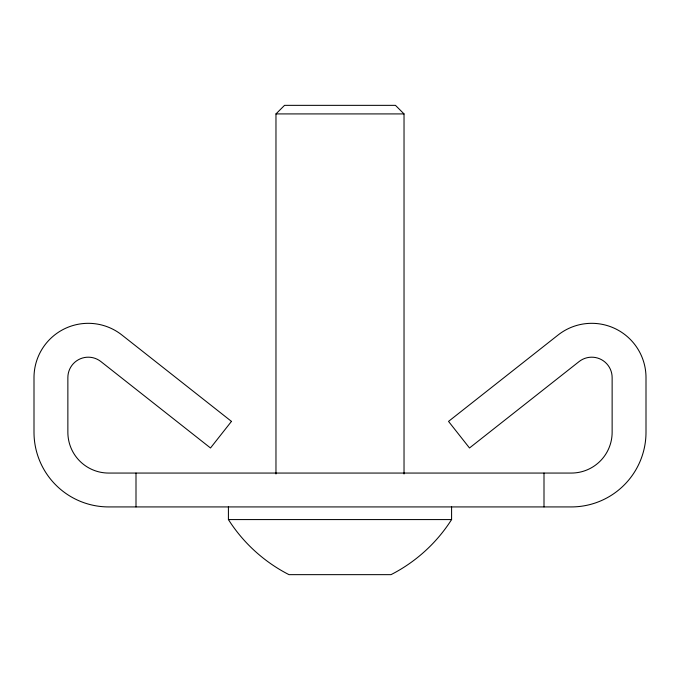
<?xml version="1.0" encoding="UTF-8"?>
<svg xmlns="http://www.w3.org/2000/svg" width="680" height="680" viewBox="0 0 680 680"><rect width="100%" height="100%" fill="white"/><g stroke="black" fill="none" stroke-linecap="round" stroke-linejoin="round"><path stroke-width="1.02" d="M451.588 506.923L451.588 519.571C436.764 542.92 415.65 562.113 391 574.651L289 574.651C264.35 562.113 243.236 542.92 228.412 519.571L228.412 506.923M275.969 473.994L275.969 113.917L284.537 105.349L395.462 105.349L404.03 113.917L404.03 473.994M275.969 113.917L404.03 113.917M228.412 519.571L451.588 519.571M544 473.059L544 506.923M136 473.059L136 506.923M231.472 421.396L210.502 447.984L100.895 361.565A20.4 20.4 0 0 0 67.864 377.587L67.864 432.259A40.8 40.8 0 0 0 108.664 473.059L571.336 473.059A40.8 40.8 0 0 0 612.136 432.259L612.136 377.587A20.4 20.4 0 0 0 579.105 361.565L469.498 447.984L448.528 421.396L558.135 334.976A54.264 54.264 0 0 1 646 377.587L646 432.259A74.664 74.664 0 0 1 571.336 506.923L108.664 506.923A74.664 74.664 0 0 1 34 432.259L34 377.587A54.264 54.264 0 0 1 121.865 334.976L231.472 421.396"/></g></svg>
